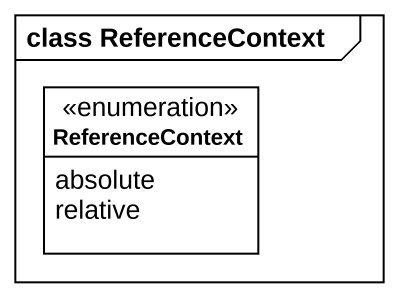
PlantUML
@startuml
mainframe class ReferenceContext
hide circle
hide empty members
enum ReferenceContext {
  absolute
  relative
}
@enduml
